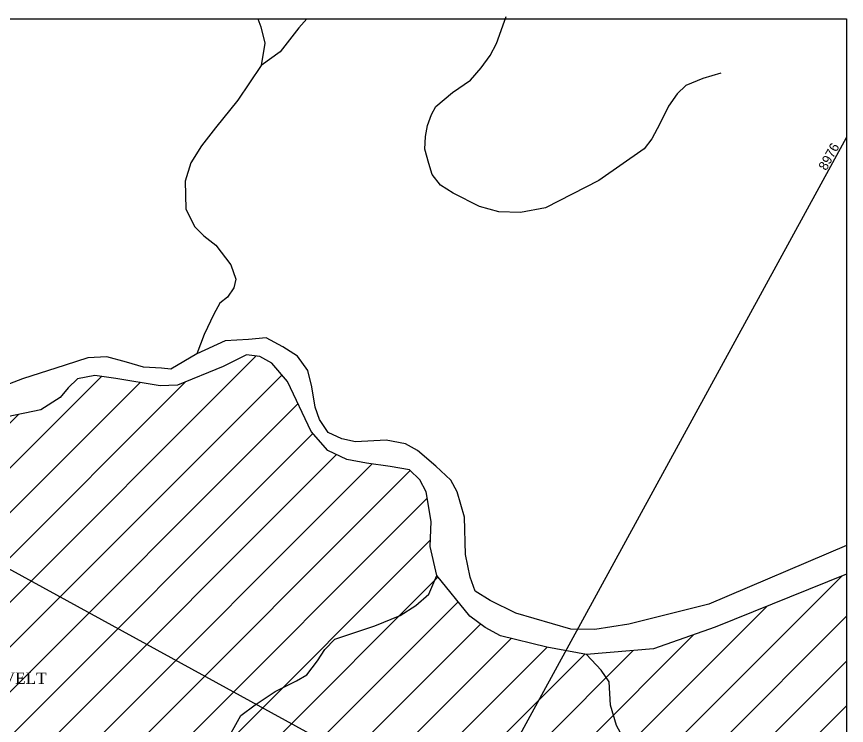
# Model space of a CAD drawing. Extents: x 1140139 to 1163904, y 18967063 to 18979615.
# Drawn here: x 1154172 to 1157449, y 18976816 to 18979615 of the extents above; entities that cross this region are included whole.
import ezdxf
from ezdxf.enums import TextEntityAlignment as Align

# ---------------------------------------------------------------- set-up
doc = ezdxf.new("R2010")
doc.units = 0
doc.header["$MEASUREMENT"] = 0
doc.layers.get('0').update_dxf_attribs({"linetype": 'CONTINUOUS'})
for name, color, linetype in [('LEVEL_1', 19, 'CONTINUOUS'), ('LEVEL_13', 19, 'CONTINUOUS'), ('LEVEL_2', 19, 'CONTINUOUS'), ('PENA01', 2, 'CONTINUOUS'), ('TEXT', 7, 'CONTINUOUS')]:
    doc.layers.add(name, color=color, linetype=linetype)
doc.styles.add('RUASEQUADRAS', font='dutch.ttf')
doc.styles.add('STYLE-LOW_RES_FILLED', font='LOW_RES_FILLED.shx')

msp = doc.modelspace()

# ---------------------------------------------------------------- hatches: boundary and pattern name
h = msp.add_hatch()
h.set_pattern_fill('ANSI31', color=3, scale=1000, style=0)
h.paths.add_polyline_path([(1156687.664, 18977119.011), (1156422.982, 18977095.83), (1156480.242, 18977034.026), (1156511.575, 18976988.911), (1156516.996, 18976896.4), (1156540.461, 18976816.41), (1156594.107, 18976719.919), (1156677.576, 18976657.49), (1156774.734, 18976548.401), (1156789.323, 18976525.708), (1157448.958, 18976521.486), (1157448.958, 18977413.726), (1156930.436, 18977204.542)])
h.paths.add_polyline_path([(1156540.461, 18976816.41), (1156516.996, 18976896.4), (1156511.575, 18976988.911), (1156480.242, 18977034.026), (1156422.982, 18977095.83), (1156341.064, 18977111.457), (1156023.477, 18976530.61), (1156789.323, 18976525.708), (1156774.734, 18976548.401), (1156677.576, 18976657.49), (1156594.107, 18976719.919)])
h.paths.add_polyline_path([(1156022.341, 18977202.953), (1155962.383, 18977246.93), (1155831.936, 18977407.801), (1155800.195, 18977333.864), (1155748.013, 18977289.638), (1155687.209, 18977250.127), (1155586.803, 18977209.883), (1155428.748, 18977156.385), (1155389.9, 18977116.062), (1155359.675, 18977071.024), (1155318.071, 18977015.419), (1155277.669, 18976992.737), (1155192.552, 18976949.728), (1155117.827, 18976900.42), (1155791.469, 18976532.095), (1156023.477, 18976530.61), (1156341.064, 18977111.457), (1156265.774, 18977125.819), (1156082.699, 18977169.952)])
h.paths.add_polyline_path([(1155117.827, 18976900.42), (1155192.552, 18976949.728), (1155277.669, 18976992.737), (1155318.071, 18977015.419), (1155359.675, 18977071.024), (1155389.9, 18977116.062), (1155428.748, 18977156.385), (1155586.803, 18977209.883), (1155687.209, 18977250.127), (1155748.013, 18977289.638), (1155800.195, 18977333.864), (1155831.936, 18977407.801), (1155805.36, 18977523.072), (1155808.963, 18977621.842), (1155789.054, 18977739.064), (1155764.387, 18977786.131), (1155724.031, 18977824.987), (1155647.582, 18977838.803), (1155553.489, 18977851.073), (1155476.295, 18977866.154), (1155400.647, 18977901.918), (1155335.224, 18977976.866), (1155241.268, 18978173.751), (1155180.155, 18978246.343), (1155132.731, 18978272.272), (1155080.196, 18978278.611), (1154988.411, 18978233.652), (1154807.6, 18978159.017), (1154739.373, 18978157.144), (1154564.52, 18978185.588), (1154481.405, 18978197.453), (1154412.779, 18978184.605), (1154376.287, 18978148.591), (1154344.107, 18978110.219), (1154267.612, 18978062.498), (1154134.671, 18978034.445), (1153949.029, 18977957.011), (1153680.744, 18977835.06), (1153585.049, 18977803.432), (1153457.661, 18977808.143)])
h.paths.add_polyline_path([(1153457.661, 18977808.143), (1153420.374, 18977809.522), (1153271.788, 18977834.796), (1153124.805, 18977903.969), (1152852.039, 18978081.09), (1152715.171, 18978214.111), (1151788.008, 18978721.053), (1151717.548, 18978662.933), (1151523.756, 18978533.831), (1151505.31, 18978510.337), (1151495.086, 18978471.154), (1151528.776, 18978430.347), (1151593.445, 18978394.988), (1151620.468, 18978352.229), (1151608.689, 18978330.686), (1151574.953, 18978309.955), (1151526.728, 18978313.937), (1151351.475, 18978331.406), (1151295.027, 18978351.075), (1151213.113, 18978395.863), (1151186.09, 18978438.622), (1151131.245, 18978502.19), (1151084.621, 18978550.069), (1151026.619, 18978587.379), (1150986.262, 18978626.234), (1150948.308, 18978730.937), (1150873.507, 18978850.189), (1150810.038, 18978918.472), (1150620.342, 18979022.191), (1150451.045, 18979127.339), (1150337.751, 18979155.705), (1150256.191, 18979149.929), (1150202.053, 18979112.37), (1150092.979, 18979015.301), (1149993.727, 18978946.442), (1149941.053, 18978955.962), (1149941.053, 18976569.542), (1154946.488, 18976537.504), (1154955.463, 18976598.047), (1154993.602, 18976739.497), (1155057.208, 18976855.83), (1155113.702, 18976897.698), (1155117.827, 18976900.42)])
h.paths.add_polyline_path([(1155720.424, 18976532.55), (1155671.252, 18976581.803), (1155636.028, 18976617.085), (1155117.827, 18976900.42), (1155113.702, 18976897.698), (1155057.208, 18976855.83), (1154993.602, 18976739.497), (1154955.463, 18976598.047), (1154946.488, 18976537.504)])
h.paths.add_polyline_path([(1152268.205, 18978871.148), (1152202.827, 18979007.635), (1152181.671, 18979030.396), (1152109.534, 18979041.855), (1152055.797, 18979015.269), (1151987.125, 18978940.884), (1151952.188, 18978887.229), (1151880.76, 18978797.56), (1151788.008, 18978721.053), (1152715.171, 18978214.111), (1152654.566, 18978273.012), (1152446.562, 18978537.852)], flags=17)
h.paths.add_polyline_path([(1152721.502, 18976970.108), (1154341.393, 18976970.108), (1154341.393, 18977039.715), (1152721.502, 18977039.715)], flags=24)

# ---------------------------------------------------------------- linework, layer by layer
at = {"layer": 'LEVEL_1', "color": 5, "linetype": 'Continuous'}
for points in [[(1155317.819, 18979606.103), (1155286.952, 18979570.663), (1155212.575, 18979475.932), (1155137.437, 18979421.109), (1155046.034, 18979284.914), (1154957.813, 18979175.188), (1154902.031, 18979104.14), (1154859.69, 18979037.026), (1154837.108, 18978964.75), (1154839.795, 18978856.092), (1154874.921, 18978786.112), (1154911.258, 18978749.319), (1154958.661, 18978712.118), (1155017.893, 18978634.6), (1155038.009, 18978578.468), (1155030.079, 18978543.314), (1155004.36, 18978506.602), (1154974.7, 18978483.328), (1154950.953, 18978439.897), (1154912.555, 18978359.345), (1154883.284, 18978283.693)], [(1155124.58, 18979606.103), (1155136.363, 18979574.017), (1155151.73, 18979509.2), (1155137.437, 18979421.109)], [(1157448.958, 18977526.589), (1156905.863, 18977294.617), (1156590.06, 18977216.166), (1156455.163, 18977194.779), (1156360.669, 18977196.075), (1156143.104, 18977259.066), (1156041.588, 18977308.974), (1155983.586, 18977346.285), (1155963.631, 18977401.969), (1155944.876, 18977490.577), (1155941.458, 18977637.959), (1155912.125, 18977737.947), (1155887.458, 18977785.014), (1155827.901, 18977839.964), (1155755.41, 18977901.987), (1155707.986, 18977927.917), (1155631.538, 18977941.733), (1155510.376, 18977935.223), (1155455.884, 18977948.227), (1155401.793, 18977972.206), (1155368.503, 18978023.987), (1155350.504, 18978073.006), (1155338.017, 18978152.59), (1155322.773, 18978216.892), (1155280.861, 18978273.387), (1155222.859, 18978310.698), (1155158.19, 18978346.057), (1155087.607, 18978339.875), (1154995.069, 18978334.505), (1154883.284, 18978283.693), (1154781.213, 18978222.43), (1154743.966, 18978226.005), (1154673.785, 18978230.799), (1154606.359, 18978250.874), (1154527.956, 18978271.356), (1154453.063, 18978267.531), (1154364.035, 18978237.856), (1154195.002, 18978184.764), (1154074.594, 18978138.665)], [(1157448.958, 18977413.726), (1156930.436, 18977204.542), (1156687.664, 18977119.011), (1156422.982, 18977095.83), (1156265.774, 18977125.819), (1156082.699, 18977169.952), (1156022.341, 18977202.953), (1155962.383, 18977246.93), (1155831.936, 18977407.801), (1155805.36, 18977523.072), (1155808.963, 18977621.842), (1155789.054, 18977739.064), (1155764.387, 18977786.131), (1155724.031, 18977824.987), (1155647.582, 18977838.803), (1155553.489, 18977851.073), (1155476.295, 18977866.154), (1155400.647, 18977901.918), (1155335.224, 18977976.866), (1155241.268, 18978173.751), (1155180.155, 18978246.343), (1155132.731, 18978272.272), (1155080.196, 18978278.611), (1154988.411, 18978233.652), (1154807.6, 18978159.017), (1154739.373, 18978157.144), (1154564.52, 18978185.588), (1154481.405, 18978197.453), (1154412.779, 18978184.605), (1154376.287, 18978148.591), (1154344.107, 18978110.219), (1154267.612, 18978062.498), (1154134.671, 18978034.445)], [(1154993.602, 18976739.497), (1155057.208, 18976855.83), (1155113.702, 18976897.698), (1155192.552, 18976949.728), (1155277.669, 18976992.737), (1155318.071, 18977015.419), (1155359.675, 18977071.024), (1155389.9, 18977116.062), (1155428.748, 18977156.385), (1155586.803, 18977209.883), (1155687.209, 18977250.127), (1155748.013, 18977289.638), (1155800.195, 18977333.864), (1155831.936, 18977407.801)], [(1156332.677, 18975279.002), (1156525.268, 18975375.18), (1156580.206, 18975434.688), (1156624.966, 18975516.551), (1156665.815, 18975611.748), (1156696.086, 18975718.322), (1156702.491, 18975893.914), (1156705.293, 18975970.735), (1156718.272, 18976025.201), (1156763.434, 18976118.04), (1156799.571, 18976204.618), (1156845.532, 18976319.404), (1156856.156, 18976369.562), (1156841.313, 18976444.838), (1156774.734, 18976548.401), (1156677.576, 18976657.49), (1156594.107, 18976719.919), (1156540.461, 18976816.41), (1156516.996, 18976896.4), (1156511.575, 18976988.911), (1156480.242, 18977034.026), (1156422.982, 18977095.83)]]:
    msp.add_lwpolyline(points, dxfattribs=at)
at = {"layer": 'LEVEL_13', "color": 19, "linetype": 'Continuous'}
for p, q in [((1150169.307, 18979606.103), (1157448.958, 18975625.836)), ((1154612.437, 18973949.91), (1157448.958, 18979137.724))]:
    msp.add_line(p, q, dxfattribs=at)
at = {"layer": 'LEVEL_2', "color": 7, "linetype": 'Continuous'}
for p, q in [((1156067.195, 18979507.738), (1156105.614, 18979614.555)), ((1156041.974, 18979461.611), (1156067.195, 18979507.738)), ((1156007.236, 18979412.698), (1156041.974, 18979461.611)), ((1155964.662, 18979364.076), (1156007.236, 18979412.698)), ((1156953.13, 18979390.748), (1156881.752, 18979369.858)), ((1155893.822, 18979314.929), (1155964.662, 18979364.076)), ((1156881.752, 18979369.858), (1156814.846, 18979342.528)), ((1156814.846, 18979342.528), (1156780.678, 18979309.281)), ((1155827.455, 18979259.343), (1155893.822, 18979314.929)), ((1156780.678, 18979309.281), (1156745.941, 18979260.369)), ((1155810.641, 18979228.592), (1155827.455, 18979259.343)), ((1156745.941, 18979260.369), (1156712.027, 18979191.033)), ((1155794.938, 18979185.25), (1155810.641, 18979228.592)), ((1155787.069, 18979141.618), (1155794.938, 18979185.25)), ((1156712.027, 18979191.033), (1156680.08, 18979132.604)), ((1155783.674, 18979091.545), (1155787.069, 18979141.618)), ((1156680.08, 18979132.604), (1156650.387, 18979092.917)), ((1155800.425, 18979034.454), (1155783.674, 18979091.545)), ((1156650.387, 18979092.917), (1156471.195, 18978967.285)), ((1155812.987, 18978991.634), (1155800.425, 18979034.454)), ((1155845.979, 18978949.628), (1155812.987, 18978991.634)), ((1156471.195, 18978967.285), (1156260.104, 18978859.012)), ((1155896.611, 18978917.95), (1155845.979, 18978949.628)), ((1155999.84, 18978865.502), (1155896.611, 18978917.95)), ((1156075.945, 18978843.862), (1155999.84, 18978865.502)), ((1156162.139, 18978840.674), (1156075.945, 18978843.862)), ((1156260.104, 18978859.012), (1156162.139, 18978840.674))]:
    msp.add_line(p, q, dxfattribs=at)
at = {"layer": 'PENA01'}
msp.add_lwpolyline([(1149941.053, 18973949.91), (1149941.053, 18979606.103), (1157448.958, 18979606.103), (1157448.958, 18973949.91)], close=True, dxfattribs=at)

# ---------------------------------------------------------------- texts
at = {"linetype": 'Continuous', "style": 'STYLE-LOW_RES_FILLED'}
msp.add_text('8976', height=37.5, rotation=61.331654, dxfattribs=at).set_placement((1157379.108, 18978998.642), align=Align.BOTTOM_LEFT)
at = {"layer": 'TEXT', "linetype": 'Continuous', "style": 'RUASEQUADRAS'}
msp.add_text('RESERVA EXTRATIVISTA GUARIBA ROOSEVELT', height=45, dxfattribs=at).set_placement((1152733.103, 18976966.574), align=Align.BOTTOM_LEFT)

doc.saveas('drawing.dxf')
